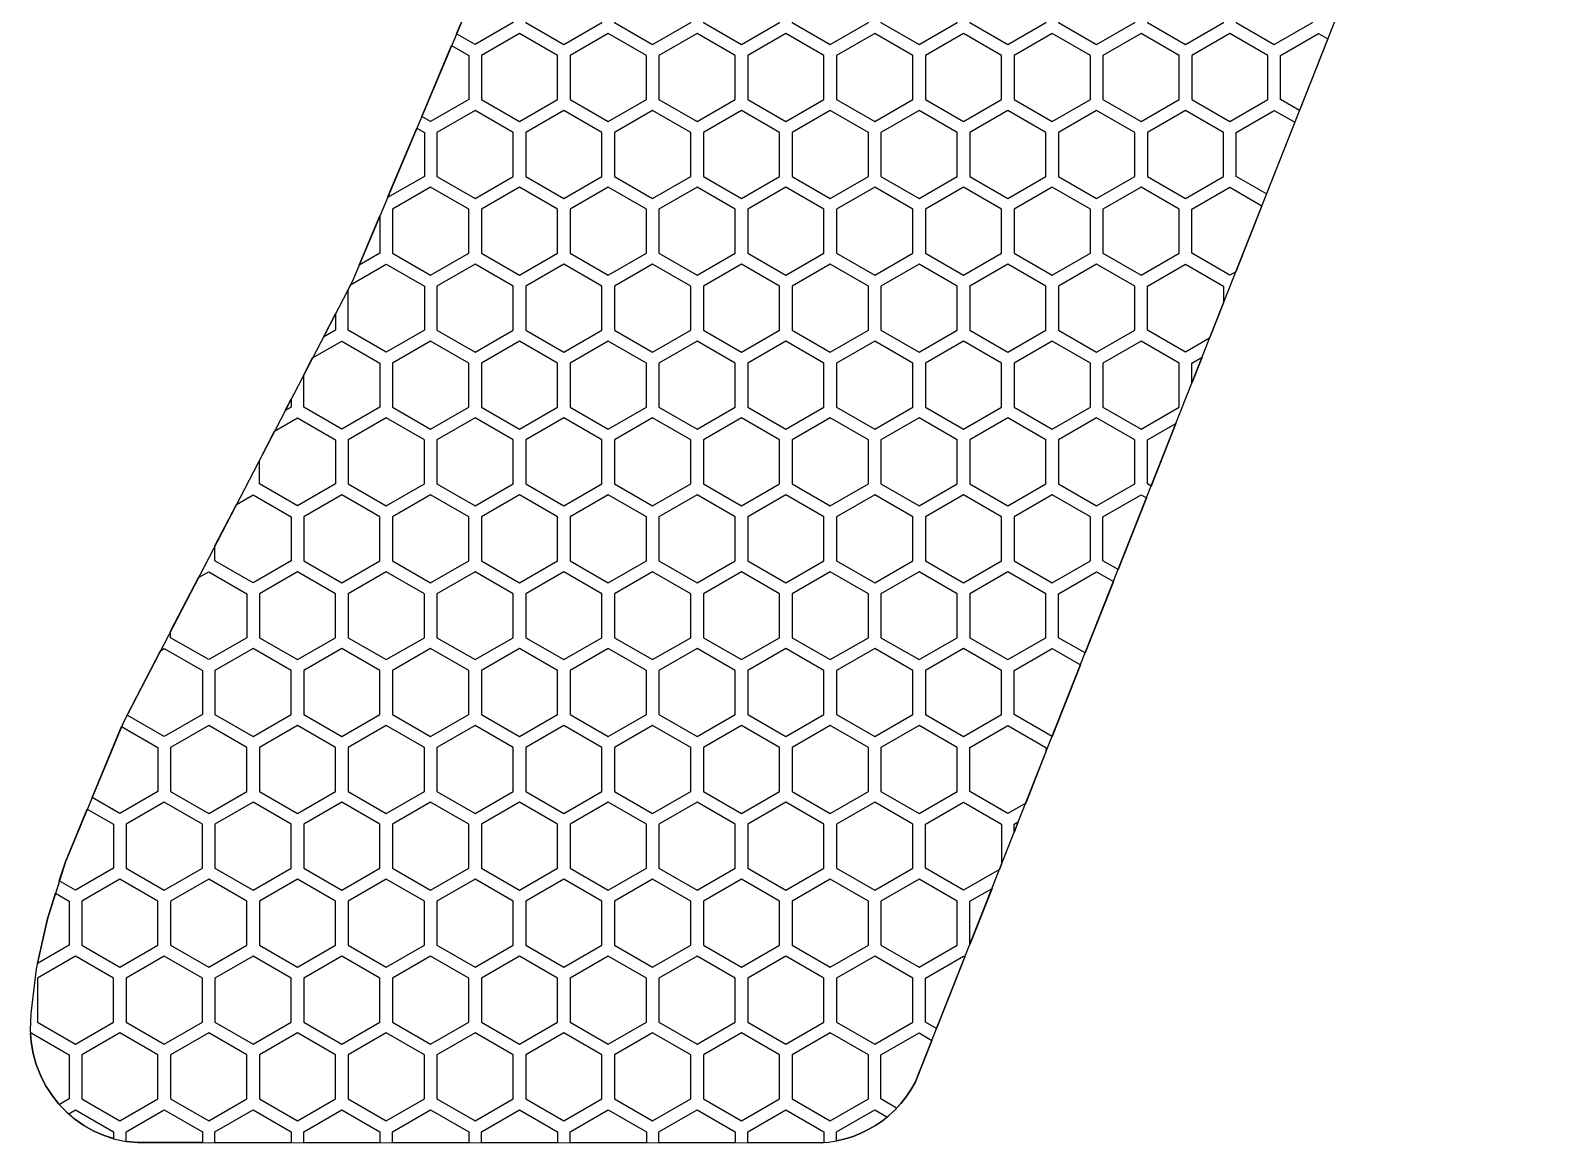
# Model space of a CAD drawing. Header units: millimetres. Extents: x 4.9 to 96.9, y -288 to -199.4.
# Drawn here: x 4.9 to 65.1, y -288 to -243.8 of the extents above; entities that cross this region are included whole.
import ezdxf

# ---------------------------------------------------------------- set-up
doc = ezdxf.new("R2010")
doc.units = ezdxf.units.MM
for name, color, linetype in [('outline_1', 3, 'Continuous'), ('pattern_0001', 2, 'Continuous'), ('pattern_0002', 2, 'Continuous'), ('pattern_0003', 2, 'Continuous'), ('pattern_0004', 2, 'Continuous'), ('pattern_0005', 2, 'Continuous'), ('pattern_0006', 2, 'Continuous'), ('pattern_0007', 2, 'Continuous'), ('pattern_0008', 2, 'Continuous'), ('pattern_0009', 2, 'Continuous'), ('pattern_0010', 2, 'Continuous'), ('pattern_0011', 2, 'Continuous'), ('pattern_0012', 2, 'Continuous'), ('pattern_0013', 2, 'Continuous'), ('pattern_0014', 2, 'Continuous'), ('pattern_0015', 2, 'Continuous'), ('pattern_0016', 2, 'Continuous'), ('pattern_0017', 2, 'Continuous'), ('pattern_0018', 2, 'Continuous'), ('pattern_0019', 2, 'Continuous'), ('pattern_0020', 2, 'Continuous'), ('pattern_0021', 2, 'Continuous'), ('pattern_0022', 2, 'Continuous'), ('pattern_0023', 2, 'Continuous'), ('pattern_0024', 2, 'Continuous'), ('pattern_0025', 2, 'Continuous'), ('pattern_0026', 2, 'Continuous'), ('pattern_0027', 2, 'Continuous'), ('pattern_0028', 2, 'Continuous'), ('pattern_0029', 2, 'Continuous'), ('pattern_0030', 2, 'Continuous'), ('pattern_0031', 2, 'Continuous'), ('pattern_0032', 2, 'Continuous'), ('pattern_0033', 2, 'Continuous'), ('pattern_0034', 2, 'Continuous'), ('pattern_0035', 2, 'Continuous'), ('pattern_0036', 2, 'Continuous'), ('pattern_0037', 2, 'Continuous'), ('pattern_0038', 2, 'Continuous'), ('pattern_0039', 2, 'Continuous'), ('pattern_0040', 2, 'Continuous'), ('pattern_0041', 2, 'Continuous'), ('pattern_0042', 2, 'Continuous'), ('pattern_0043', 2, 'Continuous'), ('pattern_0044', 2, 'Continuous'), ('pattern_0045', 2, 'Continuous'), ('pattern_0046', 2, 'Continuous'), ('pattern_0047', 2, 'Continuous'), ('pattern_0048', 2, 'Continuous'), ('pattern_0049', 2, 'Continuous'), ('pattern_0050', 2, 'Continuous'), ('pattern_0051', 2, 'Continuous'), ('pattern_0052', 2, 'Continuous'), ('pattern_0053', 2, 'Continuous'), ('pattern_0054', 2, 'Continuous'), ('pattern_0055', 2, 'Continuous'), ('pattern_0056', 2, 'Continuous'), ('pattern_0057', 2, 'Continuous'), ('pattern_0058', 2, 'Continuous'), ('pattern_0059', 2, 'Continuous'), ('pattern_0060', 2, 'Continuous'), ('pattern_0061', 2, 'Continuous'), ('pattern_0062', 2, 'Continuous'), ('pattern_0063', 2, 'Continuous'), ('pattern_0064', 2, 'Continuous'), ('pattern_0065', 2, 'Continuous'), ('pattern_0066', 2, 'Continuous'), ('pattern_0067', 2, 'Continuous'), ('pattern_0068', 2, 'Continuous'), ('pattern_0069', 2, 'Continuous'), ('pattern_0070', 2, 'Continuous'), ('pattern_0071', 2, 'Continuous'), ('pattern_0072', 2, 'Continuous'), ('pattern_0073', 2, 'Continuous'), ('pattern_0074', 2, 'Continuous'), ('pattern_0075', 2, 'Continuous'), ('pattern_0076', 2, 'Continuous'), ('pattern_0077', 2, 'Continuous'), ('pattern_0078', 2, 'Continuous'), ('pattern_0079', 2, 'Continuous'), ('pattern_0080', 2, 'Continuous'), ('pattern_0081', 2, 'Continuous'), ('pattern_0082', 2, 'Continuous'), ('pattern_0083', 2, 'Continuous'), ('pattern_0084', 2, 'Continuous'), ('pattern_0085', 2, 'Continuous'), ('pattern_0086', 2, 'Continuous'), ('pattern_0087', 2, 'Continuous'), ('pattern_0088', 2, 'Continuous'), ('pattern_0089', 2, 'Continuous'), ('pattern_0090', 2, 'Continuous'), ('pattern_0091', 2, 'Continuous'), ('pattern_0092', 2, 'Continuous'), ('pattern_0093', 2, 'Continuous'), ('pattern_0094', 2, 'Continuous'), ('pattern_0095', 2, 'Continuous'), ('pattern_0096', 2, 'Continuous'), ('pattern_0097', 2, 'Continuous'), ('pattern_0098', 2, 'Continuous'), ('pattern_0099', 2, 'Continuous'), ('pattern_0100', 2, 'Continuous'), ('pattern_0101', 2, 'Continuous'), ('pattern_0102', 2, 'Continuous'), ('pattern_0103', 2, 'Continuous'), ('pattern_0104', 2, 'Continuous'), ('pattern_0105', 2, 'Continuous'), ('pattern_0106', 2, 'Continuous'), ('pattern_0107', 2, 'Continuous'), ('pattern_0108', 2, 'Continuous'), ('pattern_0109', 2, 'Continuous'), ('pattern_0110', 2, 'Continuous'), ('pattern_0111', 2, 'Continuous'), ('pattern_0112', 2, 'Continuous'), ('pattern_0113', 2, 'Continuous'), ('pattern_0114', 2, 'Continuous'), ('pattern_0115', 2, 'Continuous'), ('pattern_0116', 2, 'Continuous'), ('pattern_0117', 2, 'Continuous'), ('pattern_0118', 2, 'Continuous'), ('pattern_0119', 2, 'Continuous'), ('pattern_0120', 2, 'Continuous'), ('pattern_0121', 2, 'Continuous'), ('pattern_0122', 2, 'Continuous'), ('pattern_0123', 2, 'Continuous'), ('pattern_0124', 2, 'Continuous'), ('pattern_0125', 2, 'Continuous'), ('pattern_0126', 2, 'Continuous'), ('pattern_0127', 2, 'Continuous'), ('pattern_0128', 2, 'Continuous'), ('pattern_0129', 2, 'Continuous'), ('pattern_0130', 2, 'Continuous'), ('pattern_0131', 2, 'Continuous'), ('pattern_0132', 2, 'Continuous'), ('pattern_0133', 2, 'Continuous'), ('pattern_0134', 2, 'Continuous'), ('pattern_0135', 2, 'Continuous'), ('pattern_0136', 2, 'Continuous'), ('pattern_0137', 2, 'Continuous'), ('pattern_0138', 2, 'Continuous'), ('pattern_0139', 2, 'Continuous'), ('pattern_0140', 2, 'Continuous'), ('pattern_0141', 2, 'Continuous'), ('pattern_0142', 2, 'Continuous'), ('pattern_0143', 2, 'Continuous'), ('pattern_0144', 2, 'Continuous'), ('pattern_0145', 2, 'Continuous'), ('pattern_0146', 2, 'Continuous'), ('pattern_0147', 2, 'Continuous'), ('pattern_0148', 2, 'Continuous'), ('pattern_0149', 2, 'Continuous'), ('pattern_0150', 2, 'Continuous'), ('pattern_0151', 2, 'Continuous'), ('pattern_0152', 2, 'Continuous'), ('pattern_0153', 2, 'Continuous'), ('pattern_0154', 2, 'Continuous'), ('pattern_0155', 2, 'Continuous'), ('pattern_0156', 2, 'Continuous'), ('pattern_0157', 2, 'Continuous'), ('pattern_0158', 2, 'Continuous'), ('pattern_0159', 2, 'Continuous'), ('pattern_0160', 2, 'Continuous'), ('pattern_0161', 2, 'Continuous'), ('pattern_0162', 2, 'Continuous'), ('pattern_0163', 2, 'Continuous'), ('pattern_0164', 2, 'Continuous'), ('pattern_0165', 2, 'Continuous'), ('pattern_0166', 2, 'Continuous'), ('pattern_0167', 2, 'Continuous'), ('pattern_0168', 2, 'Continuous'), ('pattern_0169', 2, 'Continuous'), ('pattern_0170', 2, 'Continuous'), ('pattern_0171', 2, 'Continuous'), ('pattern_0172', 2, 'Continuous'), ('pattern_0173', 2, 'Continuous'), ('pattern_0174', 2, 'Continuous'), ('pattern_0175', 2, 'Continuous'), ('pattern_0176', 2, 'Continuous'), ('pattern_0177', 2, 'Continuous')]:
    doc.layers.add(name, color=color, linetype=linetype)

msp = doc.modelspace()

# ---------------------------------------------------------------- linework, layer by layer
at = {"layer": 'outline_1'}
msp.add_lwpolyline([(30.314, -223.871), (17.718, -253.777), (8.622, -271.287), (6.315, -276.841), (5.604, -279.11), (5.154, -281.106), (4.941, -282.88), (4.92, -283.537), (4.954, -284.011), (5.034, -284.471), (5.158, -284.914), (5.324, -285.337), (5.529, -285.739), (5.771, -286.116), (6.047, -286.467), (6.355, -286.789), (6.692, -287.079), (7.056, -287.335), (7.444, -287.554), (7.855, -287.735), (8.285, -287.873), (8.733, -287.968), (9.196, -288.017), (36.326, -288.02), (36.664, -287.994), (36.997, -287.942), (37.322, -287.866), (37.639, -287.766), (37.947, -287.643), (38.245, -287.497), (38.53, -287.33), (38.803, -287.143), (39.062, -286.935), (39.307, -286.708), (39.534, -286.463), (39.745, -286.201), (39.937, -285.921), (40.109, -285.625), (66.862, -217.96)], dxfattribs=at)
at = {"layer": 'pattern_0001'}
msp.add_lwpolyline([(7.855, -287.735), (7.444, -287.554), (7.056, -287.335), (6.692, -287.079), (6.447, -286.868), (6.717, -286.712), (8.232, -287.587), (8.232, -287.856)], close=True, dxfattribs=at)
at = {"layer": 'pattern_0002'}
msp.add_lwpolyline([(9.196, -288.017), (8.733, -287.968), (8.732, -287.968), (8.732, -287.587), (10.248, -286.712), (11.764, -287.587), (11.764, -288.017)], close=True, dxfattribs=at)
at = {"layer": 'pattern_0003'}
msp.add_lwpolyline([(12.264, -288.018), (12.264, -287.587), (13.779, -286.712), (15.295, -287.587), (15.295, -288.018)], close=True, dxfattribs=at)
at = {"layer": 'pattern_0004'}
msp.add_lwpolyline([(15.795, -288.018), (15.795, -287.587), (17.31, -286.712), (18.826, -287.587), (18.826, -288.018)], close=True, dxfattribs=at)
at = {"layer": 'pattern_0005'}
msp.add_lwpolyline([(19.326, -288.018), (19.326, -287.587), (20.841, -286.712), (22.357, -287.587), (22.357, -288.019)], close=True, dxfattribs=at)
at = {"layer": 'pattern_0006'}
msp.add_lwpolyline([(22.857, -288.019), (22.857, -287.587), (24.372, -286.712), (25.888, -287.587), (25.888, -288.019)], close=True, dxfattribs=at)
at = {"layer": 'pattern_0007'}
msp.add_lwpolyline([(26.388, -288.019), (26.388, -287.587), (27.903, -286.712), (29.419, -287.587), (29.419, -288.019)], close=True, dxfattribs=at)
at = {"layer": 'pattern_0008'}
msp.add_lwpolyline([(29.919, -288.019), (29.919, -287.587), (31.434, -286.712), (32.95, -287.587), (32.95, -288.02)], close=True, dxfattribs=at)
at = {"layer": 'pattern_0009'}
msp.add_lwpolyline([(36.326, -288.02), (33.45, -288.02), (33.45, -287.587), (34.966, -286.712), (36.481, -287.587), (36.481, -288.008)], close=True, dxfattribs=at)
at = {"layer": 'pattern_0010'}
msp.add_lwpolyline([(38.803, -287.143), (38.53, -287.33), (38.245, -287.497), (37.947, -287.643), (37.639, -287.766), (37.322, -287.866), (36.997, -287.942), (36.981, -287.945), (36.981, -287.587), (38.497, -286.712), (38.987, -286.995)], close=True, dxfattribs=at)
at = {"layer": 'pattern_0011'}
msp.add_lwpolyline([(6.047, -286.467), (5.771, -286.116), (5.529, -285.739), (5.324, -285.337), (5.158, -284.914), (5.034, -284.471), (4.954, -284.011), (4.929, -283.667), (4.951, -283.654), (6.467, -284.529), (6.467, -286.279), (6.08, -286.502)], close=True, dxfattribs=at)
at = {"layer": 'pattern_0012'}
msp.add_lwpolyline([(9.998, -284.529), (8.482, -283.654), (6.967, -284.529), (6.967, -286.279), (8.482, -287.154), (9.998, -286.279)], close=True, dxfattribs=at)
at = {"layer": 'pattern_0013'}
msp.add_lwpolyline([(13.529, -284.529), (12.014, -283.654), (10.498, -284.529), (10.498, -286.279), (12.014, -287.154), (13.529, -286.279)], close=True, dxfattribs=at)
at = {"layer": 'pattern_0014'}
msp.add_lwpolyline([(17.06, -284.529), (15.545, -283.654), (14.029, -284.529), (14.029, -286.279), (15.545, -287.154), (17.06, -286.279)], close=True, dxfattribs=at)
at = {"layer": 'pattern_0015'}
msp.add_lwpolyline([(20.591, -284.529), (19.076, -283.654), (17.56, -284.529), (17.56, -286.279), (19.076, -287.154), (20.591, -286.279)], close=True, dxfattribs=at)
at = {"layer": 'pattern_0016'}
msp.add_lwpolyline([(24.122, -284.529), (22.607, -283.654), (21.091, -284.529), (21.091, -286.279), (22.607, -287.154), (24.122, -286.279)], close=True, dxfattribs=at)
at = {"layer": 'pattern_0017'}
msp.add_lwpolyline([(27.653, -284.529), (26.138, -283.654), (24.622, -284.529), (24.622, -286.279), (26.138, -287.154), (27.653, -286.279)], close=True, dxfattribs=at)
at = {"layer": 'pattern_0018'}
msp.add_lwpolyline([(31.184, -284.529), (29.669, -283.654), (28.153, -284.529), (28.153, -286.279), (29.669, -287.154), (31.184, -286.279)], close=True, dxfattribs=at)
at = {"layer": 'pattern_0019'}
msp.add_lwpolyline([(34.716, -284.529), (33.2, -283.654), (31.684, -284.529), (31.684, -286.279), (33.2, -287.154), (34.716, -286.279)], close=True, dxfattribs=at)
at = {"layer": 'pattern_0020'}
msp.add_lwpolyline([(38.247, -284.529), (36.731, -283.654), (35.216, -284.529), (35.216, -286.279), (36.731, -287.154), (38.247, -286.279)], close=True, dxfattribs=at)
at = {"layer": 'pattern_0021'}
msp.add_lwpolyline([(40.109, -285.625), (39.937, -285.921), (39.745, -286.201), (39.534, -286.463), (39.371, -286.639), (38.747, -286.279), (38.747, -284.529), (40.262, -283.654), (40.772, -283.949)], close=True, dxfattribs=at)
at = {"layer": 'pattern_0022'}
msp.add_lwpolyline([(8.232, -281.471), (6.717, -280.596), (5.201, -281.471), (5.201, -283.221), (6.717, -284.096), (8.232, -283.221)], close=True, dxfattribs=at)
at = {"layer": 'pattern_0023'}
msp.add_lwpolyline([(11.764, -281.471), (10.248, -280.596), (8.732, -281.471), (8.732, -283.221), (10.248, -284.096), (11.764, -283.221)], close=True, dxfattribs=at)
at = {"layer": 'pattern_0024'}
msp.add_lwpolyline([(15.295, -281.471), (13.779, -280.596), (12.264, -281.471), (12.264, -283.221), (13.779, -284.096), (15.295, -283.221)], close=True, dxfattribs=at)
at = {"layer": 'pattern_0025'}
msp.add_lwpolyline([(18.826, -281.471), (17.31, -280.596), (15.795, -281.471), (15.795, -283.221), (17.31, -284.096), (18.826, -283.221)], close=True, dxfattribs=at)
at = {"layer": 'pattern_0026'}
msp.add_lwpolyline([(22.357, -281.471), (20.841, -280.596), (19.326, -281.471), (19.326, -283.221), (20.841, -284.096), (22.357, -283.221)], close=True, dxfattribs=at)
at = {"layer": 'pattern_0027'}
msp.add_lwpolyline([(25.888, -281.471), (24.372, -280.596), (22.857, -281.471), (22.857, -283.221), (24.372, -284.096), (25.888, -283.221)], close=True, dxfattribs=at)
at = {"layer": 'pattern_0028'}
msp.add_lwpolyline([(29.419, -281.471), (27.903, -280.596), (26.388, -281.471), (26.388, -283.221), (27.903, -284.096), (29.419, -283.221)], close=True, dxfattribs=at)
at = {"layer": 'pattern_0029'}
msp.add_lwpolyline([(32.95, -281.471), (31.434, -280.596), (29.919, -281.471), (29.919, -283.221), (31.434, -284.096), (32.95, -283.221)], close=True, dxfattribs=at)
at = {"layer": 'pattern_0030'}
msp.add_lwpolyline([(36.481, -281.471), (34.966, -280.596), (33.45, -281.471), (33.45, -283.221), (34.966, -284.096), (36.481, -283.221)], close=True, dxfattribs=at)
at = {"layer": 'pattern_0031'}
msp.add_lwpolyline([(40.012, -281.471), (38.497, -280.596), (36.981, -281.471), (36.981, -283.221), (38.497, -284.096), (40.012, -283.221)], close=True, dxfattribs=at)
at = {"layer": 'pattern_0032'}
msp.add_lwpolyline([(40.958, -283.478), (40.512, -283.221), (40.512, -281.471), (42.028, -280.596), (42.085, -280.629)], close=True, dxfattribs=at)
at = {"layer": 'pattern_0033'}
msp.add_lwpolyline([(5.604, -279.11), (5.921, -278.098), (6.467, -278.413), (6.467, -280.163), (5.202, -280.893)], close=True, dxfattribs=at)
at = {"layer": 'pattern_0034'}
msp.add_lwpolyline([(9.998, -278.413), (8.482, -277.538), (6.967, -278.413), (6.967, -280.163), (8.482, -281.038), (9.998, -280.163)], close=True, dxfattribs=at)
at = {"layer": 'pattern_0035'}
msp.add_lwpolyline([(13.529, -278.413), (12.014, -277.538), (10.498, -278.413), (10.498, -280.163), (12.014, -281.038), (13.529, -280.163)], close=True, dxfattribs=at)
at = {"layer": 'pattern_0036'}
msp.add_lwpolyline([(17.06, -278.413), (15.545, -277.538), (14.029, -278.413), (14.029, -280.163), (15.545, -281.038), (17.06, -280.163)], close=True, dxfattribs=at)
at = {"layer": 'pattern_0037'}
msp.add_lwpolyline([(20.591, -278.413), (19.076, -277.538), (17.56, -278.413), (17.56, -280.163), (19.076, -281.038), (20.591, -280.163)], close=True, dxfattribs=at)
at = {"layer": 'pattern_0038'}
msp.add_lwpolyline([(24.122, -278.413), (22.607, -277.538), (21.091, -278.413), (21.091, -280.163), (22.607, -281.038), (24.122, -280.163)], close=True, dxfattribs=at)
at = {"layer": 'pattern_0039'}
msp.add_lwpolyline([(27.653, -278.413), (26.138, -277.538), (24.622, -278.413), (24.622, -280.163), (26.138, -281.038), (27.653, -280.163)], close=True, dxfattribs=at)
at = {"layer": 'pattern_0040'}
msp.add_lwpolyline([(31.184, -278.413), (29.669, -277.538), (28.153, -278.413), (28.153, -280.163), (29.669, -281.038), (31.184, -280.163)], close=True, dxfattribs=at)
at = {"layer": 'pattern_0041'}
msp.add_lwpolyline([(34.716, -278.413), (33.2, -277.538), (31.684, -278.413), (31.684, -280.163), (33.2, -281.038), (34.716, -280.163)], close=True, dxfattribs=at)
at = {"layer": 'pattern_0042'}
msp.add_lwpolyline([(38.247, -278.413), (36.731, -277.538), (35.216, -278.413), (35.216, -280.163), (36.731, -281.038), (38.247, -280.163)], close=True, dxfattribs=at)
at = {"layer": 'pattern_0043'}
msp.add_lwpolyline([(41.778, -278.413), (40.262, -277.538), (38.747, -278.413), (38.747, -280.163), (40.262, -281.038), (41.778, -280.163)], close=True, dxfattribs=at)
at = {"layer": 'pattern_0044'}
msp.add_lwpolyline([(42.278, -280.141), (42.278, -278.413), (43.163, -277.902)], close=True, dxfattribs=at)
at = {"layer": 'pattern_0045'}
msp.add_lwpolyline([(6.315, -276.841), (7.184, -274.75), (8.232, -275.355), (8.232, -277.105), (6.717, -277.98), (6.074, -277.609)], close=True, dxfattribs=at)
at = {"layer": 'pattern_0046'}
msp.add_lwpolyline([(11.764, -275.355), (10.248, -274.48), (8.732, -275.355), (8.732, -277.105), (10.248, -277.98), (11.764, -277.105)], close=True, dxfattribs=at)
at = {"layer": 'pattern_0047'}
msp.add_lwpolyline([(15.295, -275.355), (13.779, -274.48), (12.264, -275.355), (12.264, -277.105), (13.779, -277.98), (15.295, -277.105)], close=True, dxfattribs=at)
at = {"layer": 'pattern_0048'}
msp.add_lwpolyline([(18.826, -275.355), (17.31, -274.48), (15.795, -275.355), (15.795, -277.105), (17.31, -277.98), (18.826, -277.105)], close=True, dxfattribs=at)
at = {"layer": 'pattern_0049'}
msp.add_lwpolyline([(22.357, -275.355), (20.841, -274.48), (19.326, -275.355), (19.326, -277.105), (20.841, -277.98), (22.357, -277.105)], close=True, dxfattribs=at)
at = {"layer": 'pattern_0050'}
msp.add_lwpolyline([(25.888, -275.355), (24.372, -274.48), (22.857, -275.355), (22.857, -277.105), (24.372, -277.98), (25.888, -277.105)], close=True, dxfattribs=at)
at = {"layer": 'pattern_0051'}
msp.add_lwpolyline([(29.419, -275.355), (27.903, -274.48), (26.388, -275.355), (26.388, -277.105), (27.903, -277.98), (29.419, -277.105)], close=True, dxfattribs=at)
at = {"layer": 'pattern_0052'}
msp.add_lwpolyline([(32.95, -275.355), (31.434, -274.48), (29.919, -275.355), (29.919, -277.105), (31.434, -277.98), (32.95, -277.105)], close=True, dxfattribs=at)
at = {"layer": 'pattern_0053'}
msp.add_lwpolyline([(36.481, -275.355), (34.966, -274.48), (33.45, -275.355), (33.45, -277.105), (34.966, -277.98), (36.481, -277.105)], close=True, dxfattribs=at)
at = {"layer": 'pattern_0054'}
msp.add_lwpolyline([(40.012, -275.355), (38.497, -274.48), (36.981, -275.355), (36.981, -277.105), (38.497, -277.98), (40.012, -277.105)], close=True, dxfattribs=at)
at = {"layer": 'pattern_0055'}
msp.add_lwpolyline([(43.459, -277.154), (42.028, -277.98), (40.512, -277.105), (40.512, -275.355), (42.028, -274.48), (43.543, -275.355), (43.543, -276.94)], close=True, dxfattribs=at)
at = {"layer": 'pattern_0056'}
msp.add_lwpolyline([(44.043, -275.675), (44.043, -275.355), (44.207, -275.26)], close=True, dxfattribs=at)
at = {"layer": 'pattern_0057'}
msp.add_lwpolyline([(8.549, -271.461), (9.998, -272.297), (9.998, -274.047), (8.482, -274.922), (7.377, -274.284)], close=True, dxfattribs=at)
at = {"layer": 'pattern_0058'}
msp.add_lwpolyline([(13.529, -272.297), (12.014, -271.422), (10.498, -272.297), (10.498, -274.047), (12.014, -274.922), (13.529, -274.047)], close=True, dxfattribs=at)
at = {"layer": 'pattern_0059'}
msp.add_lwpolyline([(17.06, -272.297), (15.545, -271.422), (14.029, -272.297), (14.029, -274.047), (15.545, -274.922), (17.06, -274.047)], close=True, dxfattribs=at)
at = {"layer": 'pattern_0060'}
msp.add_lwpolyline([(20.591, -272.297), (19.076, -271.422), (17.56, -272.297), (17.56, -274.047), (19.076, -274.922), (20.591, -274.047)], close=True, dxfattribs=at)
at = {"layer": 'pattern_0061'}
msp.add_lwpolyline([(24.122, -272.297), (22.607, -271.422), (21.091, -272.297), (21.091, -274.047), (22.607, -274.922), (24.122, -274.047)], close=True, dxfattribs=at)
at = {"layer": 'pattern_0062'}
msp.add_lwpolyline([(27.653, -272.297), (26.138, -271.422), (24.622, -272.297), (24.622, -274.047), (26.138, -274.922), (27.653, -274.047)], close=True, dxfattribs=at)
at = {"layer": 'pattern_0063'}
msp.add_lwpolyline([(31.184, -272.297), (29.669, -271.422), (28.153, -272.297), (28.153, -274.047), (29.669, -274.922), (31.184, -274.047)], close=True, dxfattribs=at)
at = {"layer": 'pattern_0064'}
msp.add_lwpolyline([(34.716, -272.297), (33.2, -271.422), (31.684, -272.297), (31.684, -274.047), (33.2, -274.922), (34.716, -274.047)], close=True, dxfattribs=at)
at = {"layer": 'pattern_0065'}
msp.add_lwpolyline([(38.247, -272.297), (36.731, -271.422), (35.216, -272.297), (35.216, -274.047), (36.731, -274.922), (38.247, -274.047)], close=True, dxfattribs=at)
at = {"layer": 'pattern_0066'}
msp.add_lwpolyline([(41.778, -272.297), (40.262, -271.422), (38.747, -272.297), (38.747, -274.047), (40.262, -274.922), (41.778, -274.047)], close=True, dxfattribs=at)
at = {"layer": 'pattern_0067'}
msp.add_lwpolyline([(44.503, -274.512), (43.793, -274.922), (42.278, -274.047), (42.278, -272.297), (43.793, -271.422), (45.309, -272.297), (45.309, -272.474)], close=True, dxfattribs=at)
at = {"layer": 'pattern_0068'}
msp.add_lwpolyline([(10.094, -268.453), (10.248, -268.364), (11.764, -269.239), (11.764, -270.989), (10.248, -271.864), (8.766, -271.008)], close=True, dxfattribs=at)
at = {"layer": 'pattern_0069'}
msp.add_lwpolyline([(15.295, -269.239), (13.779, -268.364), (12.264, -269.239), (12.264, -270.989), (13.779, -271.864), (15.295, -270.989)], close=True, dxfattribs=at)
at = {"layer": 'pattern_0070'}
msp.add_lwpolyline([(18.826, -269.239), (17.31, -268.364), (15.795, -269.239), (15.795, -270.989), (17.31, -271.864), (18.826, -270.989)], close=True, dxfattribs=at)
at = {"layer": 'pattern_0071'}
msp.add_lwpolyline([(22.357, -269.239), (20.841, -268.364), (19.326, -269.239), (19.326, -270.989), (20.841, -271.864), (22.357, -270.989)], close=True, dxfattribs=at)
at = {"layer": 'pattern_0072'}
msp.add_lwpolyline([(25.888, -269.239), (24.372, -268.364), (22.857, -269.239), (22.857, -270.989), (24.372, -271.864), (25.888, -270.989)], close=True, dxfattribs=at)
at = {"layer": 'pattern_0073'}
msp.add_lwpolyline([(29.419, -269.239), (27.903, -268.364), (26.388, -269.239), (26.388, -270.989), (27.903, -271.864), (29.419, -270.989)], close=True, dxfattribs=at)
at = {"layer": 'pattern_0074'}
msp.add_lwpolyline([(32.95, -269.239), (31.434, -268.364), (29.919, -269.239), (29.919, -270.989), (31.434, -271.864), (32.95, -270.989)], close=True, dxfattribs=at)
at = {"layer": 'pattern_0075'}
msp.add_lwpolyline([(36.481, -269.239), (34.966, -268.364), (33.45, -269.239), (33.45, -270.989), (34.966, -271.864), (36.481, -270.989)], close=True, dxfattribs=at)
at = {"layer": 'pattern_0076'}
msp.add_lwpolyline([(40.012, -269.239), (38.497, -268.364), (36.981, -269.239), (36.981, -270.989), (38.497, -271.864), (40.012, -270.989)], close=True, dxfattribs=at)
at = {"layer": 'pattern_0077'}
msp.add_lwpolyline([(43.543, -269.239), (42.028, -268.364), (40.512, -269.239), (40.512, -270.989), (42.028, -271.864), (43.543, -270.989)], close=True, dxfattribs=at)
at = {"layer": 'pattern_0078'}
msp.add_lwpolyline([(45.552, -271.86), (44.043, -270.989), (44.043, -269.239), (45.559, -268.364), (46.678, -269.01)], close=True, dxfattribs=at)
at = {"layer": 'pattern_0079'}
msp.add_lwpolyline([(11.607, -265.541), (12.014, -265.306), (13.529, -266.181), (13.529, -267.931), (12.014, -268.806), (10.498, -267.931), (10.498, -267.675)], close=True, dxfattribs=at)
at = {"layer": 'pattern_0080'}
msp.add_lwpolyline([(17.06, -266.181), (15.545, -265.306), (14.029, -266.181), (14.029, -267.931), (15.545, -268.806), (17.06, -267.931)], close=True, dxfattribs=at)
at = {"layer": 'pattern_0081'}
msp.add_lwpolyline([(20.591, -266.181), (19.076, -265.306), (17.56, -266.181), (17.56, -267.931), (19.076, -268.806), (20.591, -267.931)], close=True, dxfattribs=at)
at = {"layer": 'pattern_0082'}
msp.add_lwpolyline([(24.122, -266.181), (22.607, -265.306), (21.091, -266.181), (21.091, -267.931), (22.607, -268.806), (24.122, -267.931)], close=True, dxfattribs=at)
at = {"layer": 'pattern_0083'}
msp.add_lwpolyline([(27.653, -266.181), (26.138, -265.306), (24.622, -266.181), (24.622, -267.931), (26.138, -268.806), (27.653, -267.931)], close=True, dxfattribs=at)
at = {"layer": 'pattern_0084'}
msp.add_lwpolyline([(31.184, -266.181), (29.669, -265.306), (28.153, -266.181), (28.153, -267.931), (29.669, -268.806), (31.184, -267.931)], close=True, dxfattribs=at)
at = {"layer": 'pattern_0085'}
msp.add_lwpolyline([(34.716, -266.181), (33.2, -265.306), (31.684, -266.181), (31.684, -267.931), (33.2, -268.806), (34.716, -267.931)], close=True, dxfattribs=at)
at = {"layer": 'pattern_0086'}
msp.add_lwpolyline([(38.247, -266.181), (36.731, -265.306), (35.216, -266.181), (35.216, -267.931), (36.731, -268.806), (38.247, -267.931)], close=True, dxfattribs=at)
at = {"layer": 'pattern_0087'}
msp.add_lwpolyline([(41.778, -266.181), (40.262, -265.306), (38.747, -266.181), (38.747, -267.931), (40.262, -268.806), (41.778, -267.931)], close=True, dxfattribs=at)
at = {"layer": 'pattern_0088'}
msp.add_lwpolyline([(45.309, -266.181), (43.793, -265.306), (42.278, -266.181), (42.278, -267.931), (43.793, -268.806), (45.309, -267.931)], close=True, dxfattribs=at)
at = {"layer": 'pattern_0089'}
msp.add_lwpolyline([(46.864, -268.54), (45.809, -267.931), (45.809, -266.181), (47.324, -265.306), (47.991, -265.691)], close=True, dxfattribs=at)
at = {"layer": 'pattern_0090'}
msp.add_lwpolyline([(13.12, -262.629), (13.779, -262.248), (15.295, -263.123), (15.295, -264.873), (13.779, -265.748), (12.264, -264.873), (12.264, -264.277)], close=True, dxfattribs=at)
at = {"layer": 'pattern_0091'}
msp.add_lwpolyline([(18.826, -263.123), (17.31, -262.248), (15.795, -263.123), (15.795, -264.873), (17.31, -265.748), (18.826, -264.873)], close=True, dxfattribs=at)
at = {"layer": 'pattern_0092'}
msp.add_lwpolyline([(22.357, -263.123), (20.841, -262.248), (19.326, -263.123), (19.326, -264.873), (20.841, -265.748), (22.357, -264.873)], close=True, dxfattribs=at)
at = {"layer": 'pattern_0093'}
msp.add_lwpolyline([(25.888, -263.123), (24.372, -262.248), (22.857, -263.123), (22.857, -264.873), (24.372, -265.748), (25.888, -264.873)], close=True, dxfattribs=at)
at = {"layer": 'pattern_0094'}
msp.add_lwpolyline([(29.419, -263.123), (27.903, -262.248), (26.388, -263.123), (26.388, -264.873), (27.903, -265.748), (29.419, -264.873)], close=True, dxfattribs=at)
at = {"layer": 'pattern_0095'}
msp.add_lwpolyline([(32.95, -263.123), (31.434, -262.248), (29.919, -263.123), (29.919, -264.873), (31.434, -265.748), (32.95, -264.873)], close=True, dxfattribs=at)
at = {"layer": 'pattern_0096'}
msp.add_lwpolyline([(36.481, -263.123), (34.966, -262.248), (33.45, -263.123), (33.45, -264.873), (34.966, -265.748), (36.481, -264.873)], close=True, dxfattribs=at)
at = {"layer": 'pattern_0097'}
msp.add_lwpolyline([(40.012, -263.123), (38.497, -262.248), (36.981, -263.123), (36.981, -264.873), (38.497, -265.748), (40.012, -264.873)], close=True, dxfattribs=at)
at = {"layer": 'pattern_0098'}
msp.add_lwpolyline([(43.543, -263.123), (42.028, -262.248), (40.512, -263.123), (40.512, -264.873), (42.028, -265.748), (43.543, -264.873)], close=True, dxfattribs=at)
at = {"layer": 'pattern_0099'}
msp.add_lwpolyline([(47.074, -263.123), (45.559, -262.248), (44.043, -263.123), (44.043, -264.873), (45.559, -265.748), (47.074, -264.873)], close=True, dxfattribs=at)
at = {"layer": 'pattern_0100'}
msp.add_lwpolyline([(48.177, -265.221), (47.574, -264.873), (47.574, -263.123), (49.09, -262.248), (49.303, -262.371)], close=True, dxfattribs=at)
at = {"layer": 'pattern_0101'}
msp.add_lwpolyline([(14.633, -259.716), (15.545, -259.19), (17.06, -260.065), (17.06, -261.815), (15.545, -262.69), (14.029, -261.815), (14.029, -260.878)], close=True, dxfattribs=at)
at = {"layer": 'pattern_0102'}
msp.add_lwpolyline([(20.591, -260.065), (19.076, -259.19), (17.56, -260.065), (17.56, -261.815), (19.076, -262.69), (20.591, -261.815)], close=True, dxfattribs=at)
at = {"layer": 'pattern_0103'}
msp.add_lwpolyline([(24.122, -260.065), (22.607, -259.19), (21.091, -260.065), (21.091, -261.815), (22.607, -262.69), (24.122, -261.815)], close=True, dxfattribs=at)
at = {"layer": 'pattern_0104'}
msp.add_lwpolyline([(27.653, -260.065), (26.138, -259.19), (24.622, -260.065), (24.622, -261.815), (26.138, -262.69), (27.653, -261.815)], close=True, dxfattribs=at)
at = {"layer": 'pattern_0105'}
msp.add_lwpolyline([(31.184, -260.065), (29.669, -259.19), (28.153, -260.065), (28.153, -261.815), (29.669, -262.69), (31.184, -261.815)], close=True, dxfattribs=at)
at = {"layer": 'pattern_0106'}
msp.add_lwpolyline([(34.716, -260.065), (33.2, -259.19), (31.684, -260.065), (31.684, -261.815), (33.2, -262.69), (34.716, -261.815)], close=True, dxfattribs=at)
at = {"layer": 'pattern_0107'}
msp.add_lwpolyline([(38.247, -260.065), (36.731, -259.19), (35.216, -260.065), (35.216, -261.815), (36.731, -262.69), (38.247, -261.815)], close=True, dxfattribs=at)
at = {"layer": 'pattern_0108'}
msp.add_lwpolyline([(41.778, -260.065), (40.262, -259.19), (38.747, -260.065), (38.747, -261.815), (40.262, -262.69), (41.778, -261.815)], close=True, dxfattribs=at)
at = {"layer": 'pattern_0109'}
msp.add_lwpolyline([(45.309, -260.065), (43.793, -259.19), (42.278, -260.065), (42.278, -261.815), (43.793, -262.69), (45.309, -261.815)], close=True, dxfattribs=at)
at = {"layer": 'pattern_0110'}
msp.add_lwpolyline([(48.84, -260.065), (47.324, -259.19), (45.809, -260.065), (45.809, -261.815), (47.324, -262.69), (48.84, -261.815)], close=True, dxfattribs=at)
at = {"layer": 'pattern_0111'}
msp.add_lwpolyline([(49.489, -261.901), (49.34, -261.815), (49.34, -260.065), (50.474, -259.41)], close=True, dxfattribs=at)
at = {"layer": 'pattern_0112'}
msp.add_lwpolyline([(15.295, -258.442), (15.295, -258.757), (15.061, -258.892)], close=True, dxfattribs=at)
at = {"layer": 'pattern_0113'}
msp.add_lwpolyline([(16.146, -256.804), (17.31, -256.132), (18.826, -257.007), (18.826, -258.757), (17.31, -259.632), (15.795, -258.757), (15.795, -257.48)], close=True, dxfattribs=at)
at = {"layer": 'pattern_0114'}
msp.add_lwpolyline([(22.357, -257.007), (20.841, -256.132), (19.326, -257.007), (19.326, -258.757), (20.841, -259.632), (22.357, -258.757)], close=True, dxfattribs=at)
at = {"layer": 'pattern_0115'}
msp.add_lwpolyline([(25.888, -257.007), (24.372, -256.132), (22.857, -257.007), (22.857, -258.757), (24.372, -259.632), (25.888, -258.757)], close=True, dxfattribs=at)
at = {"layer": 'pattern_0116'}
msp.add_lwpolyline([(29.419, -257.007), (27.903, -256.132), (26.388, -257.007), (26.388, -258.757), (27.903, -259.632), (29.419, -258.757)], close=True, dxfattribs=at)
at = {"layer": 'pattern_0117'}
msp.add_lwpolyline([(32.95, -257.007), (31.434, -256.132), (29.919, -257.007), (29.919, -258.757), (31.434, -259.632), (32.95, -258.757)], close=True, dxfattribs=at)
at = {"layer": 'pattern_0118'}
msp.add_lwpolyline([(36.481, -257.007), (34.966, -256.132), (33.45, -257.007), (33.45, -258.757), (34.966, -259.632), (36.481, -258.757)], close=True, dxfattribs=at)
at = {"layer": 'pattern_0119'}
msp.add_lwpolyline([(40.012, -257.007), (38.497, -256.132), (36.981, -257.007), (36.981, -258.757), (38.497, -259.632), (40.012, -258.757)], close=True, dxfattribs=at)
at = {"layer": 'pattern_0120'}
msp.add_lwpolyline([(43.543, -257.007), (42.028, -256.132), (40.512, -257.007), (40.512, -258.757), (42.028, -259.632), (43.543, -258.757)], close=True, dxfattribs=at)
at = {"layer": 'pattern_0121'}
msp.add_lwpolyline([(47.074, -257.007), (45.559, -256.132), (44.043, -257.007), (44.043, -258.757), (45.559, -259.632), (47.074, -258.757)], close=True, dxfattribs=at)
at = {"layer": 'pattern_0122'}
msp.add_lwpolyline([(50.605, -257.007), (49.09, -256.132), (47.574, -257.007), (47.574, -258.757), (49.09, -259.632), (50.605, -258.757)], close=True, dxfattribs=at)
at = {"layer": 'pattern_0123'}
msp.add_lwpolyline([(51.105, -257.813), (51.105, -257.007), (51.519, -256.768)], close=True, dxfattribs=at)
at = {"layer": 'pattern_0124'}
msp.add_lwpolyline([(17.06, -255.044), (17.06, -255.699), (16.574, -255.98)], close=True, dxfattribs=at)
at = {"layer": 'pattern_0125'}
msp.add_lwpolyline([(17.658, -253.892), (19.076, -253.074), (20.591, -253.949), (20.591, -255.699), (19.076, -256.574), (17.56, -255.699), (17.56, -254.081)], close=True, dxfattribs=at)
at = {"layer": 'pattern_0126'}
msp.add_lwpolyline([(24.122, -253.949), (22.607, -253.074), (21.091, -253.949), (21.091, -255.699), (22.607, -256.574), (24.122, -255.699)], close=True, dxfattribs=at)
at = {"layer": 'pattern_0127'}
msp.add_lwpolyline([(27.653, -253.949), (26.138, -253.074), (24.622, -253.949), (24.622, -255.699), (26.138, -256.574), (27.653, -255.699)], close=True, dxfattribs=at)
at = {"layer": 'pattern_0128'}
msp.add_lwpolyline([(31.184, -253.949), (29.669, -253.074), (28.153, -253.949), (28.153, -255.699), (29.669, -256.574), (31.184, -255.699)], close=True, dxfattribs=at)
at = {"layer": 'pattern_0129'}
msp.add_lwpolyline([(34.716, -253.949), (33.2, -253.074), (31.684, -253.949), (31.684, -255.699), (33.2, -256.574), (34.716, -255.699)], close=True, dxfattribs=at)
at = {"layer": 'pattern_0130'}
msp.add_lwpolyline([(38.247, -253.949), (36.731, -253.074), (35.216, -253.949), (35.216, -255.699), (36.731, -256.574), (38.247, -255.699)], close=True, dxfattribs=at)
at = {"layer": 'pattern_0131'}
msp.add_lwpolyline([(41.778, -253.949), (40.262, -253.074), (38.747, -253.949), (38.747, -255.699), (40.262, -256.574), (41.778, -255.699)], close=True, dxfattribs=at)
at = {"layer": 'pattern_0132'}
msp.add_lwpolyline([(45.309, -253.949), (43.793, -253.074), (42.278, -253.949), (42.278, -255.699), (43.793, -256.574), (45.309, -255.699)], close=True, dxfattribs=at)
at = {"layer": 'pattern_0133'}
msp.add_lwpolyline([(48.84, -253.949), (47.324, -253.074), (45.809, -253.949), (45.809, -255.699), (47.324, -256.574), (48.84, -255.699)], close=True, dxfattribs=at)
at = {"layer": 'pattern_0134'}
msp.add_lwpolyline([(51.814, -256.02), (50.855, -256.574), (49.34, -255.699), (49.34, -253.949), (50.855, -253.074), (52.371, -253.949), (52.371, -254.612)], close=True, dxfattribs=at)
at = {"layer": 'pattern_0135'}
msp.add_lwpolyline([(18.826, -251.148), (18.826, -252.641), (17.995, -253.121)], close=True, dxfattribs=at)
at = {"layer": 'pattern_0136'}
msp.add_lwpolyline([(22.357, -250.891), (20.841, -250.016), (19.326, -250.891), (19.326, -252.641), (20.841, -253.516), (22.357, -252.641)], close=True, dxfattribs=at)
at = {"layer": 'pattern_0137'}
msp.add_lwpolyline([(25.888, -250.891), (24.372, -250.016), (22.857, -250.891), (22.857, -252.641), (24.372, -253.516), (25.888, -252.641)], close=True, dxfattribs=at)
at = {"layer": 'pattern_0138'}
msp.add_lwpolyline([(29.419, -250.891), (27.903, -250.016), (26.388, -250.891), (26.388, -252.641), (27.903, -253.516), (29.419, -252.641)], close=True, dxfattribs=at)
at = {"layer": 'pattern_0139'}
msp.add_lwpolyline([(32.95, -250.891), (31.434, -250.016), (29.919, -250.891), (29.919, -252.641), (31.434, -253.516), (32.95, -252.641)], close=True, dxfattribs=at)
at = {"layer": 'pattern_0140'}
msp.add_lwpolyline([(36.481, -250.891), (34.966, -250.016), (33.45, -250.891), (33.45, -252.641), (34.966, -253.516), (36.481, -252.641)], close=True, dxfattribs=at)
at = {"layer": 'pattern_0141'}
msp.add_lwpolyline([(40.012, -250.891), (38.497, -250.016), (36.981, -250.891), (36.981, -252.641), (38.497, -253.516), (40.012, -252.641)], close=True, dxfattribs=at)
at = {"layer": 'pattern_0142'}
msp.add_lwpolyline([(43.543, -250.891), (42.028, -250.016), (40.512, -250.891), (40.512, -252.641), (42.028, -253.516), (43.543, -252.641)], close=True, dxfattribs=at)
at = {"layer": 'pattern_0143'}
msp.add_lwpolyline([(47.074, -250.891), (45.559, -250.016), (44.043, -250.891), (44.043, -252.641), (45.559, -253.516), (47.074, -252.641)], close=True, dxfattribs=at)
at = {"layer": 'pattern_0144'}
msp.add_lwpolyline([(50.605, -250.891), (49.09, -250.016), (47.574, -250.891), (47.574, -252.641), (49.09, -253.516), (50.605, -252.641)], close=True, dxfattribs=at)
at = {"layer": 'pattern_0145'}
msp.add_lwpolyline([(52.859, -253.379), (52.621, -253.516), (51.105, -252.641), (51.105, -250.891), (52.621, -250.016), (53.897, -250.753)], close=True, dxfattribs=at)
at = {"layer": 'pattern_0146'}
msp.add_lwpolyline([(20.294, -247.661), (20.591, -247.833), (20.591, -249.583), (19.129, -250.427)], close=True, dxfattribs=at)
at = {"layer": 'pattern_0147'}
msp.add_lwpolyline([(24.122, -247.833), (22.607, -246.958), (21.091, -247.833), (21.091, -249.583), (22.607, -250.458), (24.122, -249.583)], close=True, dxfattribs=at)
at = {"layer": 'pattern_0148'}
msp.add_lwpolyline([(27.653, -247.833), (26.138, -246.958), (24.622, -247.833), (24.622, -249.583), (26.138, -250.458), (27.653, -249.583)], close=True, dxfattribs=at)
at = {"layer": 'pattern_0149'}
msp.add_lwpolyline([(31.184, -247.833), (29.669, -246.958), (28.153, -247.833), (28.153, -249.583), (29.669, -250.458), (31.184, -249.583)], close=True, dxfattribs=at)
at = {"layer": 'pattern_0150'}
msp.add_lwpolyline([(34.716, -247.833), (33.2, -246.958), (31.684, -247.833), (31.684, -249.583), (33.2, -250.458), (34.716, -249.583)], close=True, dxfattribs=at)
at = {"layer": 'pattern_0151'}
msp.add_lwpolyline([(38.247, -247.833), (36.731, -246.958), (35.216, -247.833), (35.216, -249.583), (36.731, -250.458), (38.247, -249.583)], close=True, dxfattribs=at)
at = {"layer": 'pattern_0152'}
msp.add_lwpolyline([(41.778, -247.833), (40.262, -246.958), (38.747, -247.833), (38.747, -249.583), (40.262, -250.458), (41.778, -249.583)], close=True, dxfattribs=at)
at = {"layer": 'pattern_0153'}
msp.add_lwpolyline([(45.309, -247.833), (43.793, -246.958), (42.278, -247.833), (42.278, -249.583), (43.793, -250.458), (45.309, -249.583)], close=True, dxfattribs=at)
at = {"layer": 'pattern_0154'}
msp.add_lwpolyline([(48.84, -247.833), (47.324, -246.958), (45.809, -247.833), (45.809, -249.583), (47.324, -250.458), (48.84, -249.583)], close=True, dxfattribs=at)
at = {"layer": 'pattern_0155'}
msp.add_lwpolyline([(52.371, -247.833), (50.855, -246.958), (49.34, -247.833), (49.34, -249.583), (50.855, -250.458), (52.371, -249.583)], close=True, dxfattribs=at)
at = {"layer": 'pattern_0156'}
msp.add_lwpolyline([(54.083, -250.282), (52.871, -249.583), (52.871, -247.833), (54.387, -246.958), (55.209, -247.433)], close=True, dxfattribs=at)
at = {"layer": 'pattern_0157'}
msp.add_lwpolyline([(21.675, -244.381), (22.357, -244.775), (22.357, -246.525), (20.841, -247.4), (20.49, -247.197)], close=True, dxfattribs=at)
at = {"layer": 'pattern_0158'}
msp.add_lwpolyline([(25.888, -244.775), (24.372, -243.9), (22.857, -244.775), (22.857, -246.525), (24.372, -247.4), (25.888, -246.525)], close=True, dxfattribs=at)
at = {"layer": 'pattern_0159'}
msp.add_lwpolyline([(29.419, -244.775), (27.903, -243.9), (26.388, -244.775), (26.388, -246.525), (27.903, -247.4), (29.419, -246.525)], close=True, dxfattribs=at)
at = {"layer": 'pattern_0160'}
msp.add_lwpolyline([(32.95, -244.775), (31.434, -243.9), (29.919, -244.775), (29.919, -246.525), (31.434, -247.4), (32.95, -246.525)], close=True, dxfattribs=at)
at = {"layer": 'pattern_0161'}
msp.add_lwpolyline([(36.481, -244.775), (34.966, -243.9), (33.45, -244.775), (33.45, -246.525), (34.966, -247.4), (36.481, -246.525)], close=True, dxfattribs=at)
at = {"layer": 'pattern_0162'}
msp.add_lwpolyline([(40.012, -244.775), (38.497, -243.9), (36.981, -244.775), (36.981, -246.525), (38.497, -247.4), (40.012, -246.525)], close=True, dxfattribs=at)
at = {"layer": 'pattern_0163'}
msp.add_lwpolyline([(43.543, -244.775), (42.028, -243.9), (40.512, -244.775), (40.512, -246.525), (42.028, -247.4), (43.543, -246.525)], close=True, dxfattribs=at)
at = {"layer": 'pattern_0164'}
msp.add_lwpolyline([(47.074, -244.775), (45.559, -243.9), (44.043, -244.775), (44.043, -246.525), (45.559, -247.4), (47.074, -246.525)], close=True, dxfattribs=at)
at = {"layer": 'pattern_0165'}
msp.add_lwpolyline([(50.605, -244.775), (49.09, -243.9), (47.574, -244.775), (47.574, -246.525), (49.09, -247.4), (50.605, -246.525)], close=True, dxfattribs=at)
at = {"layer": 'pattern_0166'}
msp.add_lwpolyline([(54.137, -244.775), (52.621, -243.9), (51.105, -244.775), (51.105, -246.525), (52.621, -247.4), (54.137, -246.525)], close=True, dxfattribs=at)
at = {"layer": 'pattern_0167'}
msp.add_lwpolyline([(55.395, -246.963), (54.637, -246.525), (54.637, -244.775), (56.152, -243.9), (56.522, -244.113)], close=True, dxfattribs=at)
at = {"layer": 'pattern_0168'}
msp.add_lwpolyline([(23.057, -241.102), (24.122, -241.717), (24.122, -243.467), (22.607, -244.342), (21.871, -243.917)], close=True, dxfattribs=at)
at = {"layer": 'pattern_0169'}
msp.add_lwpolyline([(27.653, -241.717), (26.138, -240.842), (24.622, -241.717), (24.622, -243.467), (26.138, -244.342), (27.653, -243.467)], close=True, dxfattribs=at)
at = {"layer": 'pattern_0170'}
msp.add_lwpolyline([(31.184, -241.717), (29.669, -240.842), (28.153, -241.717), (28.153, -243.467), (29.669, -244.342), (31.184, -243.467)], close=True, dxfattribs=at)
at = {"layer": 'pattern_0171'}
msp.add_lwpolyline([(34.716, -241.717), (33.2, -240.842), (31.684, -241.717), (31.684, -243.467), (33.2, -244.342), (34.716, -243.467)], close=True, dxfattribs=at)
at = {"layer": 'pattern_0172'}
msp.add_lwpolyline([(38.247, -241.717), (36.731, -240.842), (35.216, -241.717), (35.216, -243.467), (36.731, -244.342), (38.247, -243.467)], close=True, dxfattribs=at)
at = {"layer": 'pattern_0173'}
msp.add_lwpolyline([(41.778, -241.717), (40.262, -240.842), (38.747, -241.717), (38.747, -243.467), (40.262, -244.342), (41.778, -243.467)], close=True, dxfattribs=at)
at = {"layer": 'pattern_0174'}
msp.add_lwpolyline([(45.309, -241.717), (43.793, -240.842), (42.278, -241.717), (42.278, -243.467), (43.793, -244.342), (45.309, -243.467)], close=True, dxfattribs=at)
at = {"layer": 'pattern_0175'}
msp.add_lwpolyline([(48.84, -241.717), (47.324, -240.842), (45.809, -241.717), (45.809, -243.467), (47.324, -244.342), (48.84, -243.467)], close=True, dxfattribs=at)
at = {"layer": 'pattern_0176'}
msp.add_lwpolyline([(52.371, -241.717), (50.855, -240.842), (49.34, -241.717), (49.34, -243.467), (50.855, -244.342), (52.371, -243.467)], close=True, dxfattribs=at)
at = {"layer": 'pattern_0177'}
msp.add_lwpolyline([(55.902, -241.717), (54.387, -240.842), (52.871, -241.717), (52.871, -243.467), (54.387, -244.342), (55.902, -243.467)], close=True, dxfattribs=at)

doc.saveas('drawing.dxf')
